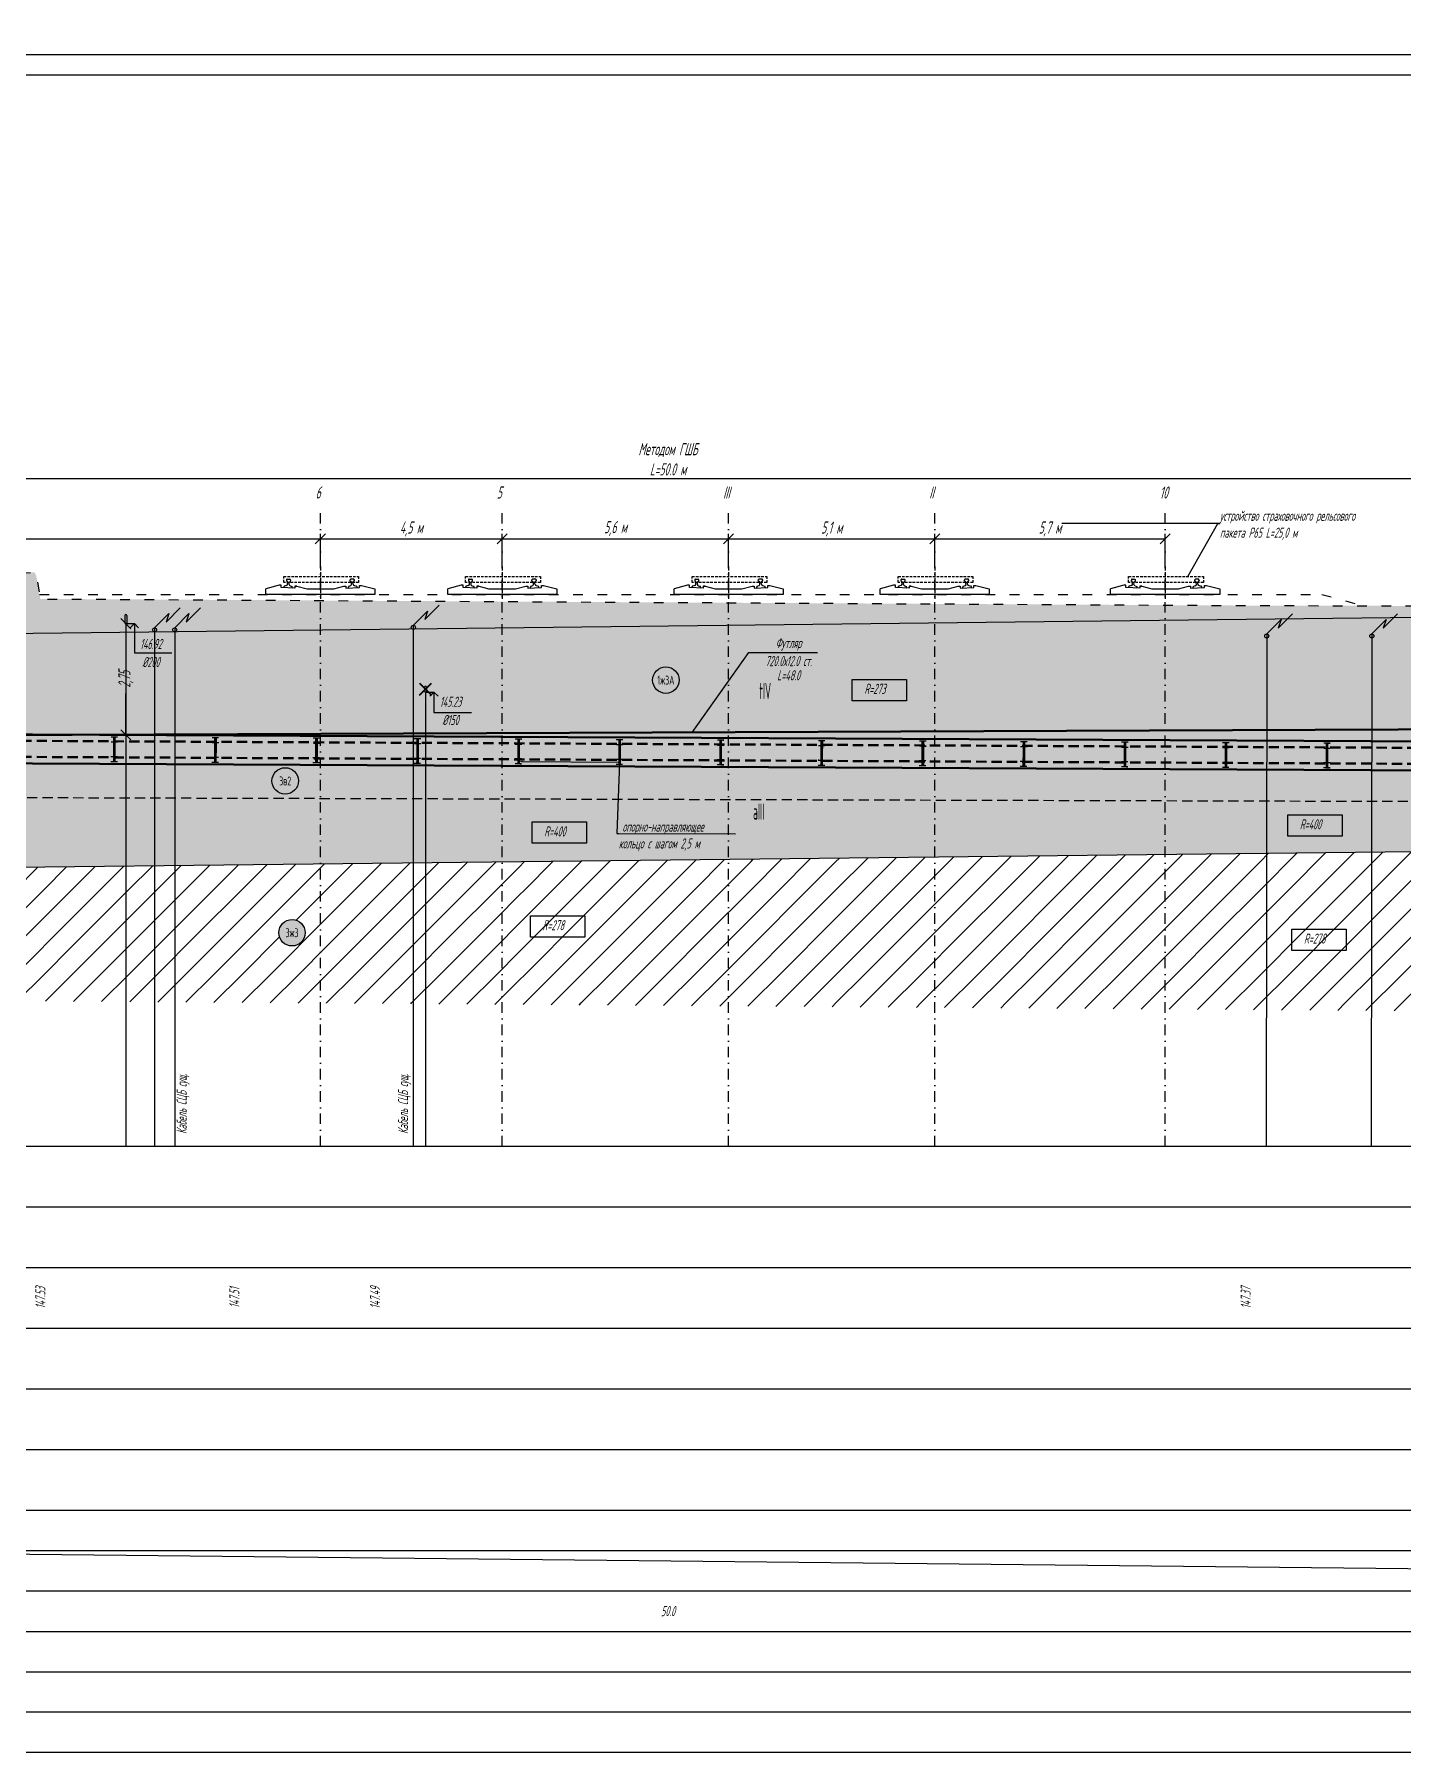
# Model space of a CAD drawing. Header units: metres. Extents: x -30 to 1753, y -860 to 400.
# Drawn here: x 203.3 to 541.8, y -860 to -435 of the extents above; entities that cross this region are included whole.
import ezdxf
from ezdxf import colors
from ezdxf.entities.mleader import LeaderData, LeaderLine
from ezdxf.enums import TextEntityAlignment as Align
from ezdxf.math import Vec2, Vec3

# ---------------------------------------------------------------- set-up
doc = ezdxf.new("R2010")
doc.units = ezdxf.units.M
doc.header["$LTSCALE"] = 0.2
for name, pattern in [('ACAD_ISO02W100', [15, 12, -3]), ('ACAD_ISO03W100', [30, 12, -18]), ('CONTINUA', [0]), ('DASHDOT', [27, 13, -7, 0, -7]), ('DASHED', [7, 5, -2, 0]), ('HIDDEN2', [4.7625, 3.175, -1.5875]), ('штриховая', [19.05, 12.7, -6.35])]:
    doc.linetypes.add(name, pattern=pattern)
for name, color, linetype, lineweight in [('1-ПС-НВК-Деталировка', 7, 'Continuous', 30), ('МГТ_НВК_В1_СЕТЬ', 160, 'CONTINUA', 60), ('МГТ_НВК_Земля сущ.', 7, 'ACAD_ISO02W100', 25), ('МГТ_НВК_котлованы', 7, 'Continuous', 30), ('МГТ_НВК_рабочий', 171, 'Continuous', 30), ('МГТ_НВК_страх. пакет', 242, 'Continuous', 30), ('ПС-НВК-Деталировка', 7, 'Continuous', 25)]:
    doc.layers.add(name, color=color, linetype=linetype, lineweight=lineweight)
for name, color, linetype in [('PR_RD', 7, 'Continuous'), ('МГТ_Демонтаж сети', 7, 'Continuous'), ('МГТ_ИГ_Геология', 252, 'Continuous'), ('Примыкания', 7, 'Continuous'), ('Таблица', 7, 'Continuous'), ('Трубы', 7, 'Continuous'), ('Узлы', 7, 'Continuous'), ('Футляры', 7, 'Continuous'), ('Чёрная земля', 7, 'ACAD_ISO03W100')]:
    doc.layers.add(name, color=color, linetype=linetype)
doc.styles.add('SPDS', font='SPDS', dxfattribs={"width": 0.7, "oblique": 15, "height": 2.5})
doc.styles.get("Standard").update_dxf_attribs({"font": 'SPDS.shx', "width": 0.7, "oblique": 15, "height": 3})
doc.styles.add('Стиль Simplex', font='simplex.shx')
doc.dimstyles.new('ISO-25', dxfattribs={"dimtxt": 2.5, "dimasz": 2.5, "dimexe": 1.25, "dimexo": 0.625, "dimtad": 1, "dimtxsty": 'Standard', "dimcen": 2.5, "dimadec": 0, "dimazin": 0, "dimtfac": 1, "dimtmove": 0, "dimatfit": 3, "dimfxl": 1, "dimarcsym": 0})
doc.dimstyles.new('Аннотативный', dxfattribs={"dimscale": 0, "dimtxt": 2.5, "dimasz": 2.5, "dimexe": 1.25, "dimexo": 0.625, "dimtad": 1, "dimtxsty": 'Standard', "dimcen": 2.5, "dimadec": 0, "dimazin": 0, "dimtfac": 1, "dimtmove": 0, "dimatfit": 3, "dimfxl": 1, "dimarcsym": 0})
pattern_1 = [(225, (5.591, 865.4058), (3e-16, -3), [2.1213, -2.1213407]), (315, (4.091, 866.9058), (3, 0), [2.1213, -2.1213407]), (45, (2.591, 865.4058), (0, 3), [2.1213, -2.1213407]), (135, (4.091, 863.9058), (-3, 3e-16), [2.1213, -2.1213407])]
pattern_2 = [(90, (2.591, 865.4858), (-2.5, 2.5), [0.11, -4.89]), (45, (2.591, 865.5958), (-2.5, 2.5), [0.113137, -3.422397]), (0, (2.671, 865.6758), (2.5, 2.5), [0.11, -4.89]), (315, (2.781, 865.6758), (2.5, 2.5), [0.113137, -3.422397]), (90, (2.861, 865.4858), (-2.5, 2.5), [0.11, -4.89]), (45, (2.781, 865.4058), (-2.5, 2.5), [0.113137, -3.422397]), (0, (2.671, 865.4058), (2.5, 2.5), [0.11, -4.89]), (315, (2.591, 865.4858), (2.5, 2.5), [0.113137, -3.422397])]
pattern_3 = [(45, (2.591, 879.406), (0, 21), [9.8995, -19.79898]), (45, (16.591, 865.406), (0, 21), [9.8995, -19.79898]), (45, (2.591, 865.406), (0, 21), [14.142, -15.55648]), (45, (12.591, 875.406), (0, 21), [15.556, -14.14248]), (45, (9.591, 865.406), (0, 21), [19.799, -9.89948]), (45, (2.591, 872.406), (0, 21), [19.799, -9.89948])]

# ---------------------------------------------------------------- blocks, each defined once
blk = doc.blocks.new('_OBLIQUE')
at = {"color": 0, "linetype": 'ByBlock', "lineweight": -2}
blk.add_line((0.5, 0.5), (-0.5, -0.5), dxfattribs=at)
blk = doc.blocks.new('*D47')
at = {"layer": 'Defpoints', "color": 0, "transparency": 16777216}
for p in [(225.93, -580.75), (225.93, -580.75), (225.93, -608.25)]:
    blk.add_point(p, dxfattribs=at)
at = {"layer": 'Примыкания', "color": 0, "lineweight": -2, "transparency": 16777216}
for p, q in [((225.93, -580.75), (225.93, -590.98)), ((226.55, -580.75), (227.18, -580.75)), ((225.93, -608.25), (225.93, -598.02)), ((226.55, -608.25), (227.18, -608.25))]:
    blk.add_line(p, q, dxfattribs=at)
at = {"layer": 'Примыкания', "color": 0, "lineweight": -2, "transparency": 16777216, "xscale": 2.5, "yscale": 2.5, "zscale": 2.5}
for p, rotation in [((225.93, -580.75), 90), ((225.93, -608.25), 270)]:
    blk.add_blockref('_OBLIQUE', p, dxfattribs=dict(at, rotation=rotation))
at = {"layer": 'Примыкания', "color": 0, "transparency": 16777216, "insert": (225.93, -594.5), "char_height": 3, "width": 5.9313, "attachment_point": 5, "rotation": 90}
blk.add_mtext('2,75', dxfattribs=at)
blk = doc.blocks.new('круг1_-26_3')
at = {"true_color": 0xffffff}
blk.add_hatch(color=7, dxfattribs=at).paths.add_polyline_path([(-0.327, 0, 1), (0.327, 0, 1)])
at = {"color": 7, "lineweight": 25}
blk.add_circle((0, 0), 0.327, dxfattribs=at)
at = {"color": 7, "lineweight": 25, "style": 'Стиль Simplex', "width": 0.590909}
blk.add_text('1ж3А', height=0.22, dxfattribs=at).set_placement((0, 0), align=Align.MIDDLE_CENTER)
blk = doc.blocks.new('круг3_-30_2')
at = {"true_color": 0xffffff}
blk.add_hatch(color=7, dxfattribs=at).paths.add_polyline_path([(-0.327, 0, 1), (0.327, 0, 1)])
at = {"color": 7, "lineweight": 25}
blk.add_circle((0, 0), 0.327, dxfattribs=at)
at = {"color": 7, "lineweight": 25, "style": 'Стиль Simplex', "width": 0.590909}
blk.add_text('3в2', height=0.22, dxfattribs=at).set_placement((0, 0), align=Align.MIDDLE_CENTER)
blk = doc.blocks.new('круг3_-26_3')
at = {"true_color": 0xffffff}
blk.add_hatch(color=7, dxfattribs=at).paths.add_polyline_path([(-0.327, 0, 1), (0.327, 0, 1)])
at = {"color": 7, "lineweight": 25}
blk.add_circle((0, 0), 0.327, dxfattribs=at)
at = {"color": 7, "lineweight": 25, "style": 'Стиль Simplex', "width": 0.590909}
blk.add_text('3ж3', height=0.22, dxfattribs=at).set_placement((0, 0), align=Align.MIDDLE_CENTER)
blk = doc.blocks.new('_ArchTick')
at = {"color": 0, "linetype": 'ByBlock', "const_width": 0.15}
blk.add_lwpolyline([(-0.5, -0.5), (0.5, 0.5)], dxfattribs=at)
blk = doc.blocks.new('*D48')
at = {"layer": 'Defpoints', "color": 0, "transparency": 16777216}
for p in [(610.05, -544.85), (110.05, -567.8), (610.05, -574.81)]:
    blk.add_point(p, dxfattribs=at)
at = {"layer": 'Футляры', "color": 0, "lineweight": -2, "transparency": 16777216}
for p, q in [((110.05, -567.17), (110.05, -543.6)), ((610.05, -574.19), (610.05, -543.6)), ((110.05, -544.85), (610.05, -544.85))]:
    blk.add_line(p, q, dxfattribs=at)
at = {"layer": 'Футляры', "color": 0, "lineweight": -2, "transparency": 16777216, "xscale": 2.5, "yscale": 2.5, "zscale": 2.5, "rotation": 180}
blk.add_blockref('_ArchTick', (110.05, -544.85), dxfattribs=at)
at = {"layer": 'Футляры', "color": 0, "lineweight": -2, "transparency": 16777216, "xscale": 2.5, "yscale": 2.5, "zscale": 2.5}
blk.add_blockref('_ArchTick', (610.05, -544.85), dxfattribs=at)
at = {"layer": 'Футляры', "color": 0, "lineweight": 30, "transparency": 16777216, "insert": (360.05, -540.1), "char_height": 3, "attachment_point": 5}
blk.add_mtext('Методом ГШБ\\PL=50.0 м ', dxfattribs=at)
blk = doc.blocks.new('*D61')
at = {"layer": 'Defpoints', "color": 0, "transparency": 16777216}
for p in [(274.05, -559.75), (110.05, -566.52), (274.05, -566.52)]:
    blk.add_point(p, dxfattribs=at)
at = {"layer": 'Примыкания', "color": 0, "lineweight": -2, "transparency": 16777216}
for p, q in [((110.05, -565.9), (110.05, -558.5)), ((110.05, -559.75), (274.05, -559.75)), ((274.05, -565.9), (274.05, -558.5))]:
    blk.add_line(p, q, dxfattribs=at)
at = {"layer": 'Примыкания', "color": 0, "lineweight": -2, "transparency": 16777216, "xscale": 2.5, "yscale": 2.5, "zscale": 2.5, "rotation": 180}
blk.add_blockref('_OBLIQUE', (110.05, -559.75), dxfattribs=at)
at = {"layer": 'Примыкания', "color": 0, "lineweight": -2, "transparency": 16777216, "xscale": 2.5, "yscale": 2.5, "zscale": 2.5}
blk.add_blockref('_OBLIQUE', (274.05, -559.75), dxfattribs=at)
at = {"layer": 'Примыкания', "color": 0, "transparency": 16777216, "insert": (192.05, -557.24), "char_height": 3, "attachment_point": 5}
blk.add_mtext('16,4 м', dxfattribs=at)
blk = doc.blocks.new('*D62')
at = {"layer": 'Defpoints', "color": 0, "transparency": 16777216}
for p in [(319.05, -559.75), (274.05, -566.52), (319.05, -566.52)]:
    blk.add_point(p, dxfattribs=at)
at = {"layer": 'Примыкания', "color": 0, "lineweight": -2, "transparency": 16777216}
for p, q in [((274.05, -565.9), (274.05, -558.5)), ((274.05, -559.75), (319.05, -559.75)), ((319.05, -565.9), (319.05, -558.5))]:
    blk.add_line(p, q, dxfattribs=at)
at = {"layer": 'Примыкания', "color": 0, "lineweight": -2, "transparency": 16777216, "xscale": 2.5, "yscale": 2.5, "zscale": 2.5, "rotation": 180}
blk.add_blockref('_OBLIQUE', (274.05, -559.75), dxfattribs=at)
at = {"layer": 'Примыкания', "color": 0, "lineweight": -2, "transparency": 16777216, "xscale": 2.5, "yscale": 2.5, "zscale": 2.5}
blk.add_blockref('_OBLIQUE', (319.05, -559.75), dxfattribs=at)
at = {"layer": 'Примыкания', "color": 0, "transparency": 16777216, "insert": (296.55, -557.33), "char_height": 3, "attachment_point": 5}
blk.add_mtext('4,5 м', dxfattribs=at)
blk = doc.blocks.new('*D63')
at = {"layer": 'Defpoints', "color": 0, "transparency": 16777216}
for p in [(375.05, -559.75), (319.05, -566.52), (375.05, -566.52)]:
    blk.add_point(p, dxfattribs=at)
at = {"layer": 'Примыкания', "color": 0, "lineweight": -2, "transparency": 16777216}
for p, q in [((319.05, -565.9), (319.05, -558.5)), ((319.05, -559.75), (375.05, -559.75)), ((375.05, -565.9), (375.05, -558.5))]:
    blk.add_line(p, q, dxfattribs=at)
at = {"layer": 'Примыкания', "color": 0, "lineweight": -2, "transparency": 16777216, "xscale": 2.5, "yscale": 2.5, "zscale": 2.5, "rotation": 180}
blk.add_blockref('_OBLIQUE', (319.05, -559.75), dxfattribs=at)
at = {"layer": 'Примыкания', "color": 0, "lineweight": -2, "transparency": 16777216, "xscale": 2.5, "yscale": 2.5, "zscale": 2.5}
blk.add_blockref('_OBLIQUE', (375.05, -559.75), dxfattribs=at)
at = {"layer": 'Примыкания', "color": 0, "transparency": 16777216, "insert": (347.05, -557.24), "char_height": 3, "attachment_point": 5}
blk.add_mtext('5,6 м', dxfattribs=at)
blk = doc.blocks.new('*D64')
at = {"layer": 'Defpoints', "color": 0, "transparency": 16777216}
for p in [(426.05, -559.75), (375.05, -566.52), (426.05, -566.52)]:
    blk.add_point(p, dxfattribs=at)
at = {"layer": 'Примыкания', "color": 0, "lineweight": -2, "transparency": 16777216}
for p, q in [((375.05, -565.9), (375.05, -558.5)), ((375.05, -559.75), (426.05, -559.75)), ((426.05, -565.9), (426.05, -558.5))]:
    blk.add_line(p, q, dxfattribs=at)
at = {"layer": 'Примыкания', "color": 0, "lineweight": -2, "transparency": 16777216, "xscale": 2.5, "yscale": 2.5, "zscale": 2.5, "rotation": 180}
blk.add_blockref('_OBLIQUE', (375.05, -559.75), dxfattribs=at)
at = {"layer": 'Примыкания', "color": 0, "lineweight": -2, "transparency": 16777216, "xscale": 2.5, "yscale": 2.5, "zscale": 2.5}
blk.add_blockref('_OBLIQUE', (426.05, -559.75), dxfattribs=at)
at = {"layer": 'Примыкания', "color": 0, "transparency": 16777216, "insert": (400.55, -557.33), "char_height": 3, "attachment_point": 5}
blk.add_mtext('5,1 м', dxfattribs=at)
blk = doc.blocks.new('*D65')
at = {"layer": 'Defpoints', "color": 0, "transparency": 16777216}
for p in [(483.05, -559.75), (426.05, -566.52), (483.05, -566.52)]:
    blk.add_point(p, dxfattribs=at)
at = {"layer": 'Примыкания', "color": 0, "lineweight": -2, "transparency": 16777216}
for p, q in [((426.05, -565.9), (426.05, -558.5)), ((426.05, -559.75), (483.05, -559.75)), ((483.05, -565.9), (483.05, -558.5))]:
    blk.add_line(p, q, dxfattribs=at)
at = {"layer": 'Примыкания', "color": 0, "lineweight": -2, "transparency": 16777216, "xscale": 2.5, "yscale": 2.5, "zscale": 2.5, "rotation": 180}
blk.add_blockref('_OBLIQUE', (426.05, -559.75), dxfattribs=at)
at = {"layer": 'Примыкания', "color": 0, "lineweight": -2, "transparency": 16777216, "xscale": 2.5, "yscale": 2.5, "zscale": 2.5}
blk.add_blockref('_OBLIQUE', (483.05, -559.75), dxfattribs=at)
at = {"layer": 'Примыкания', "color": 0, "transparency": 16777216, "insert": (454.55, -557.33), "char_height": 3, "attachment_point": 5}
blk.add_mtext('5,7 м', dxfattribs=at)
blk = doc.blocks.new('Демонтаж_В1')
at = {"layer": 'МГТ_НВК_В1_СЕТЬ', "color": 7, "linetype": 'ByBlock', "lineweight": 40, "ltscale": 0.15}
for points in [[(10856.32, -5531.54), (10860.43, -5531.54)], [(10858.38, -5529.48), (10858.38, -5533.59)]]:
    blk.add_lwpolyline(points, dxfattribs=at)
blk = doc.blocks.new('1')
at = {"layer": 'МГТ_НВК_Земля сущ.', "color": 251, "linetype": 'DASHED'}
blk.add_lwpolyline([(546.93, -1637.15), (546.93, -1645.38)], dxfattribs=at)
at = {"layer": 'МГТ_НВК_страх. пакет', "color": 251, "ltscale": 0.5, "extrusion": (0.033937, -0.002565, 0.999421)}
for p, q in [((538.57, -1640.46, 0.02), (538.56, -1640.71, 0.02)), ((538.76, -1640.29, 0.01), (539.42, -1640.34, -0.01)), ((538.76, -1640.29, 0.01), (539.42, -1640.34, -0.01)), ((537.94, -1642.17, 0), (537.92, -1642.39)), ((537.94, -1642.17, 0), (537.94, -1642.05, 0)), ((538.54, -1641.91, -0.03), (537.99, -1642.01, 0)), ((538.64, -1640.78, 0.01), (538.59, -1640.76, 0.02)), ((538.83, -1641.58, -0.02), (538.86, -1641.13, 0.02)), ((539.21, -1641.6, -0.04), (539.24, -1641.15, -0.01)), ((539.47, -1641.99, -0.05), (539.94, -1642.14, -0.07)), ((539.57, -1640.78, -0.02), (539.59, -1640.51, -0.02)), ((539.97, -1642.34, -0.07), (539.95, -1642.52, -0.07)), ((539.97, -1642.32, -0.07), (539.97, -1642.19, -0.07)), ((539.97, -1642.34, -0.07), (539.97, -1642.23, -0.07))]:
    blk.add_line(p, q, dxfattribs=at)
at = {"layer": 'МГТ_НВК_страх. пакет', "color": 251, "ltscale": 0.5, "extrusion": (0.033934, -0.002597, 0.999421)}
for p, q in [((539.07, -1640.31), (539.4, -1640.34, -0.01)), ((539.95, -1642.52, -0.07), (537.92, -1642.39, 0))]:
    blk.add_line(p, q, dxfattribs=at)
at = {"layer": 'МГТ_НВК_страх. пакет', "color": 251, "ltscale": 0.5, "extrusion": (-0.033937, -0.002565, 0.999421)}
for p, q in [((555.11, -1640.29, 0.01), (554.44, -1640.34, -0.01)), ((555.29, -1640.46, 0.02), (555.31, -1640.71, 0.02)), ((553.9, -1642.32, -0.07), (553.89, -1642.19, -0.07)), ((553.9, -1642.34, -0.07), (553.89, -1642.23, -0.07)), ((553.9, -1642.34, -0.07), (553.91, -1642.52, -0.07)), ((553.91, -1642.52, -0.07), (555.94, -1642.39, 0)), ((554.39, -1641.99, -0.05), (553.93, -1642.14, -0.07)), ((554.29, -1640.78, -0.02), (554.28, -1640.51, -0.02)), ((554.33, -1640.82, -0.02), (554.33, -1640.82, -0.02)), ((554.66, -1641.6, -0.04), (554.63, -1641.15, -0.01)), ((555.03, -1641.58, -0.02), (555, -1641.13, 0.02)), ((555.23, -1640.78, 0.01), (555.28, -1640.76, 0.02)), ((555.33, -1641.91, -0.03), (555.87, -1642.01, 0)), ((555.93, -1642.17, 0), (555.92, -1642.05, 0)), ((555.93, -1642.17, 0), (555.94, -1642.39))]:
    blk.add_line(p, q, dxfattribs=at)
at = {"layer": 'МГТ_НВК_страх. пакет', "color": 251, "ltscale": 0.5}
blk.add_line((540.63, -1642.06), (540.63, -1642.56), dxfattribs=at)
at = {"layer": 'МГТ_НВК_страх. пакет', "color": 251, "linetype": 'HIDDEN2', "lineweight": 30, "elevation": 0}
blk.add_lwpolyline([(537.88, -1639.63), (556.38, -1639.63), (556.38, -1641.13), (537.88, -1641.13)], close=True, dxfattribs=at)
at = {"layer": 'МГТ_НВК_страх. пакет', "color": 251, "ltscale": 0.5}
for points in [[(540.63, -1642.56), (537.23, -1642.34), (537.23, -1641.84), (536.73, -1641.84), (533.43, -1642.68)], [(556.63, -1641.85), (557.13, -1641.85), (560.43, -1642.69), (560.43, -1644.1), (533.43, -1644.09), (533.43, -1642.68)], [(540.77, -1642.06), (541.13, -1642.06), (540.63, -1642.06)], [(541.13, -1642.06), (543.63, -1642.68), (550.23, -1642.68), (552.73, -1642.06), (553.23, -1642.07), (553.23, -1642.57), (556.63, -1642.35), (556.63, -1641.85)]]:
    blk.add_lwpolyline(points, dxfattribs=at)
at = {"layer": 'МГТ_НВК_страх. пакет', "color": 251, "ltscale": 0.5, "extrusion": (0.033937, -0.002565, 0.999421)}
for centre, radius, start, end in [((-1595.2, -660.46, 22.5), 0.176, 1.2499, 91.9282), ((-1595.19, -661.13, 22.5), 0.174, 274.638, 2.363), ((-1596.85, -659.84, 22.47), 0.0547, 8.1282, 82.8423), ((-1596.29, -660.26, 22.46), 0.376, 196.1273, 268.5232), ((-1595.46, -660.33, 22.5), 0.0417, 90.9982, 170.0388), ((-1595.86, -660.26, 22.49), 0.365, 271.8259, 341.9758), ((-1596.27, -661.41, 22.47), 0.404, 93.5974, 164.4611), ((-1595.92, -661.47, 22.5), 0.47, 24.5026, 80.5834), ((-1595.45, -661.26, 22.5), 0.0423, 190.6804, 272.757), ((-1596.83, -661.76, 22.47), 0.055, 272.0476, 345.5863)]:
    blk.add_arc(centre, radius, start, end, dxfattribs=at)
at = {"layer": 'МГТ_НВК_страх. пакет', "color": 251, "ltscale": 0.5, "extrusion": (-0.033937, -0.002565, 0.999421)}
for centre, radius, start, end in [((1677.63, 428.99, -14.62), 0.174, 177.637, 265.362), ((1677.64, 429.66, -14.62), 0.176, 88.0718, 178.7501), ((1679.27, 428.36, -14.65), 0.055, 194.4137, 267.9524), ((1677.89, 428.86, -14.62), 0.0423, 267.243, 349.3196), ((1678.29, 428.74, -14.62), 0.374, 91.3439, 163.5701), ((1678.71, 428.71, -14.65), 0.404, 15.5389, 86.4026), ((1678.3, 429.86, -14.63), 0.365, 198.0242, 268.1741), ((1678.73, 429.87, -14.67), 0.376, 271.4768, 343.8727), ((1677.9, 429.79, -14.62), 0.0417, 9.9612, 89.0018), ((1679.28, 430.29, -14.65), 0.0547, 97.1577, 171.8718)]:
    blk.add_arc(centre, radius, start, end, dxfattribs=at)
blk = doc.blocks.new('_None')
blk = doc.blocks.new('A$C06B5551C')
at = {"layer": '1-ПС-НВК-Деталировка', "color": 251, "ltscale": 10, "const_width": 1}
blk.add_lwpolyline([(0.43, 1.3), (9.17, 3.06)], dxfattribs=at)
at = {"layer": '1-ПС-НВК-Деталировка', "color": 251, "linetype": 'ByBlock', "lineweight": 35, "const_width": 0.5}
for points in [[(0.73, 0.05), (0.25, 2.5)], [(2.53, 0.42), (2.05, 2.87)], [(7.73, 1.39), (7.25, 3.85)], [(9.53, 1.76), (9.05, 4.21)]]:
    blk.add_lwpolyline(points, dxfattribs=at)
blk = doc.blocks.new('usl_1')
for p, q in [((2.83, 1.41), (6.36, 4.95)), ((0, 0), (3.54, 3.54)), ((3.54, 3.54), (2.83, 1.41))]:
    blk.add_line(p, q)
blk.add_circle((0, -0.5), 0.5)

msp = doc.modelspace()

# ---------------------------------------------------------------- hatches: boundary and pattern name
at = {"layer": 'МГТ_ИГ_Геология'}
h = msp.add_hatch(dxfattribs=at)
h.set_pattern_fill('GR24', color=256, scale=10, style=0, pattern_type=2)
h.set_pattern_definition(pattern_1)
h.paths.add_polyline_path([(853.558, -575.903), (841.508, -576.142), (769.107, -575.839), (705.614, -575.651), (657.591, -574.948), (654.636, -574.953), (610.051, -575.895), (578.877, -576.553), (535.359, -576.332), (502.969, -576.283), (287.578, -575.111), (252.762, -574.898), (209.839, -574.666), (204.783, -574.688), (203.774, -568.938), (203.314, -568.05), (155.591, -571.405), (153.453, -571.385), (110.051, -572.524), (85.028, -573.562), (85.028, -584.297), (110.051, -584.297), (581.643, -578.8), (581.643, -576.8), (583.643, -576.8), (583.643, -578.8), (756.713, -578.558)])
h.paths.add_polyline_path([(576.131, -578.85), (581.193, -578.85), (581.193, -575.55), (576.131, -575.55)], flags=24)
h.paths.add_polyline_path([(584.093, -578.85), (591.136, -578.85), (591.136, -575.55), (584.093, -575.55)], flags=25)
h = msp.add_hatch(dxfattribs=at)
h.set_pattern_fill('GR24', color=256, scale=10, style=0, pattern_type=2)
h.set_pattern_definition(pattern_1)
h.paths.add_polyline_path([(203.774, -568.938), (203.314, -568.05), (155.591, -571.405), (153.453, -571.385), (110.051, -572.524), (85.028, -573.562), (85.028, -584.297), (110.051, -584.297), (581.643, -578.8), (581.643, -576.495), (578.877, -576.553), (535.359, -576.332), (502.969, -576.283), (287.578, -575.111), (252.762, -574.898), (209.839, -574.666), (204.783, -574.688)])
h.paths.add_polyline_path([(191.711, -575.818, -1), (185.165, -575.818, -1)], flags=16)
h.paths.add_polyline_path([(186.372, -577.468), (190.505, -577.468), (190.505, -574.168), (186.372, -574.168)], flags=8)
h.paths.add_polyline_path([(576.131, -578.85), (581.193, -578.85), (581.193, -575.55), (576.131, -575.55)], flags=24)
h.paths.add_polyline_path([(576.131, -578.85), (581.193, -578.85), (581.193, -575.55), (576.131, -575.55)], flags=24)
h = msp.add_hatch(dxfattribs=at)
h.set_pattern_fill('GR24', color=256, scale=10, style=0, pattern_type=2)
h.set_pattern_definition(pattern_1)
h.paths.add_polyline_path([(191.711, -575.818, -1), (185.165, -575.818, -1)])
h.paths.add_polyline_path([(581.643, -578.8), (110.051, -584.297), (85.028, -584.297), (85.028, -608.666), (110.051, -608.666), (581.643, -606.8)])
h.paths.add_polyline_path([(362.802, -594.726, -1), (356.256, -594.726, -1)], flags=16)
h.paths.add_polyline_path([(576.131, -578.85), (581.193, -578.85), (581.193, -575.55), (576.131, -575.55)], flags=9)
h.paths.add_polyline_path([(356.627, -596.376), (362.431, -596.376), (362.431, -593.076), (356.627, -593.076)], flags=24)
h.paths.add_polyline_path([(381.664, -600.385), (386.559, -600.385), (386.559, -594.385), (381.664, -594.385)], flags=24)
h.paths.add_polyline_path([(576.131, -606.85), (581.193, -606.85), (581.193, -603.55), (576.131, -603.55)], flags=25)
h = msp.add_hatch(dxfattribs=at)
h.set_pattern_fill('GR28', color=256, scale=10, style=0, pattern_type=2)
h.set_pattern_definition(pattern_2)
h.paths.add_polyline_path([(581.643, -606.8), (336.434, -607.77), (336.783, -639.534), (581.643, -636.8)])
h.paths.add_polyline_path([(380.105, -630.226), (384.772, -630.226), (384.772, -624.226), (380.105, -624.226)], flags=24)
h.paths.add_polyline_path([(576.131, -636.85), (581.193, -636.85), (581.193, -633.55), (576.131, -633.55)], flags=24)
h.paths.add_polyline_path([(568.105, -629.071), (581.481, -629.071), (581.481, -624.043), (568.105, -624.043)], flags=24)
h.paths.add_polyline_path([(573.903, -624.85), (581.193, -624.85), (581.193, -621.55), (573.903, -621.55)], flags=24)
h = msp.add_hatch(dxfattribs=at)
h.set_pattern_fill('GR28', color=256, scale=10, style=0, pattern_type=2)
h.set_pattern_definition(pattern_2)
h.paths.add_polyline_path([(336.434, -607.77), (110.051, -608.666), (85.028, -608.666), (85.028, -642.066), (110.051, -642.066), (336.783, -639.534)])
h.paths.add_polyline_path([(262.086, -619.66, -1), (268.632, -619.66, -1)], flags=16)
h.paths.add_polyline_path([(263.169, -621.31), (267.55, -621.31), (267.55, -618.01), (263.169, -618.01)], flags=8)
h = msp.add_hatch(dxfattribs=at)
h.set_pattern_fill('GR38', color=256, scale=10, style=0, pattern_type=2)
h.set_pattern_definition(pattern_3)
h.paths.add_polyline_path([(581.643, -636.8), (323.236, -639.686), (323.236, -674.98), (580.322, -676.8), (581.643, -676.8), (581.643, -676.254), (581.191, -676.254), (580.957, -676.384), (581.643, -676.182), (581.643, -675.644), (581.191, -675.644), (580.957, -675.774), (581.643, -675.572)])
h = msp.add_hatch(dxfattribs=at)
h.set_pattern_fill('GR38', color=256, scale=10, style=0, pattern_type=2)
h.set_pattern_definition(pattern_3)
h.paths.add_polyline_path([(323.236, -639.686), (110.051, -642.066), (85.028, -642.066), (85.028, -673.47), (110.051, -673.47), (323.236, -674.98)])
h.paths.add_polyline_path([(270.312, -657.208, -1), (263.766, -657.208, -1)], flags=16)
h.paths.add_polyline_path([(264.756, -658.858), (269.322, -658.858), (269.322, -655.558), (264.756, -655.558)], flags=8)

# ---------------------------------------------------------------- linework, layer by layer
at = {"layer": 'МГТ_ИГ_Геология', "linetype": 'Continuous', "lineweight": 25, "flags": 128}
for points in [[(581.643, -578.8), (110.051, -584.297), (85.028, -584.297)], [(581.643, -578.8), (110.051, -584.297), (85.028, -584.297)], [(581.643, -636.8), (110.051, -642.066), (85.028, -642.066)], [(581.643, -636.8), (110.051, -642.066), (85.028, -642.066)]]:
    msp.add_lwpolyline(points, dxfattribs=at)
at = {"layer": 'МГТ_ИГ_Геология'}
for points in [[(405.658, -594.528), (419.1, -594.528), (419.1, -599.823), (405.658, -599.823)], [(513.365, -628.027), (526.808, -628.027), (526.808, -633.322), (513.365, -633.322)], [(326.438, -629.796), (339.88, -629.796), (339.88, -635.091), (326.438, -635.091)], [(326.026, -652.995), (339.468, -652.995), (339.468, -658.29), (326.026, -658.29)], [(514.392, -656.298), (527.834, -656.298), (527.834, -661.592), (514.392, -661.592)]]:
    msp.add_lwpolyline(points, close=True, dxfattribs=at)
at = {"layer": 'МГТ_ИГ_Геология', "linetype": 'Continuous', "lineweight": 50, "flags": 128}
msp.add_lwpolyline([(581.643, -606.8), (110.051, -608.666), (85.028, -608.666)], dxfattribs=at)
msp.add_lwpolyline([(581.643, -606.8), (110.051, -608.666), (85.028, -608.666)], dxfattribs=at)
at = {"layer": 'МГТ_ИГ_Геология', "color": 5, "linetype": 'штриховая', "lineweight": 30, "flags": 128}
msp.add_lwpolyline([(110.051, -623.516), (581.643, -624.8), (1076.834, -619.5), (1094.842, -619.5)], dxfattribs=at)
msp.add_lwpolyline([(110.051, -623.516), (581.643, -624.8), (1076.834, -619.5), (1094.842, -619.5)], dxfattribs=at)
at = {"layer": 'МГТ_НВК_котлованы', "linetype": 'DASHDOT', "lineweight": 30}
for p, q in [((274.051, -710), (274.051, -553.452)), ((319.051, -710), (319.051, -553.452)), ((375.051, -710), (375.051, -553.452)), ((426.051, -710), (426.051, -553.452)), ((483.051, -710), (483.051, -553.452))]:
    msp.add_line(p, q, dxfattribs=at)
at = {"layer": 'Примыкания'}
for p, q in [((225.701, -578.7), (225.701, -580.524)), ((225.929, -580.752), (225.929, -710)), ((225.929, -580.752), (225.929, -710)), ((226.157, -578.7), (226.157, -580.524)), ((299.823, -596.428), (299.823, -597.472)), ((300.051, -597.7), (300.051, -710)), ((300.279, -596.428), (300.279, -597.472))]:
    msp.add_line(p, q, dxfattribs=at)
at = {"layer": 'Примыкания', "flags": 128}
for points in [[(225.929, -580.752), (228.036, -580.752), (228.036, -587.942), (237.329, -587.942)], [(229.036, -581.752), (228.036, -580.752), (227.036, -581.752)], [(300.051, -597.7), (302.157, -597.7), (302.157, -602.762), (311.451, -602.762)], [(303.157, -598.7), (302.157, -597.7), (301.157, -598.7)]]:
    msp.add_lwpolyline(points, dxfattribs=at)
at = {"layer": 'Примыкания'}
for centre, start, end in [((225.929, -578.7), 0, 180), ((225.929, -580.524), 180, 0), ((300.051, -596.428), 0, 180), ((300.051, -597.472), 180, 0)]:
    msp.add_arc(centre, 0.228, start, end, dxfattribs=at)
at = {"layer": 'ПС-НВК-Деталировка'}
msp.add_lwpolyline([(-30, -440), (1159, -440), (1159, -20), (-30, -20)], close=True, dxfattribs=at)
at = {"layer": 'ПС-НВК-Деталировка', "color": 0}
for points in [[(-30, -440), (1456, -440), (1456, -860), (-30, -860)], [(1451, -850), (-10, -850), (-10, -445), (1451, -445)]]:
    msp.add_lwpolyline(points, close=True, dxfattribs=at)
at = {"layer": 'Таблица'}
for p, q in [((85.028, -710), (1094.842, -710)), ((85.028, -725), (1094.842, -725)), ((85.028, -740), (1094.842, -740)), ((85.028, -755), (1094.842, -755)), ((85.028, -770), (1094.842, -770)), ((85.028, -785), (1094.842, -785)), ((85.028, -800), (1094.842, -800)), ((85.028, -810), (1094.842, -810)), ((110.051, -810), (1077.834, -820)), ((85.028, -820), (1094.842, -820)), ((85.028, -830), (1094.842, -830)), ((85.028, -840), (1094.842, -840))]:
    msp.add_line(p, q, dxfattribs=at)
at = {"layer": 'Трубы', "linetype": 'штриховая', "lineweight": 50, "flags": 128}
for points in [[(120.051, -609.342), (600.051, -611.742)], [(120.051, -613.308), (600.051, -615.708)]]:
    msp.add_lwpolyline(points, dxfattribs=at)
at = {"layer": 'Узлы'}
for p, q in [((233.051, -581.792), (233.051, -710)), ((238.014, -581.792), (238.014, -710)), ((297.051, -581.173), (297.051, -710)), ((508.186, -583.29), (508.051, -710)), ((534.186, -583.29), (534.051, -710))]:
    msp.add_line(p, q, dxfattribs=at)
at = {"layer": 'Футляры', "color": 0, "flags": 128}
msp.add_lwpolyline([(366.066, -607.653), (380.086, -587.909), (397.048, -587.909)], dxfattribs=at)
at = {"layer": 'Футляры', "lineweight": 50, "flags": 128}
for points in [[(120.062, -609.075), (120.069, -607.725), (600.069, -610.125), (600.062, -611.475)], [(120.04, -613.575), (120.033, -614.925), (600.033, -617.325), (600.04, -615.975)]]:
    msp.add_lwpolyline(points, dxfattribs=at)
at = {"layer": 'Чёрная земля', "flags": 128}
for points in [[(110.051, -572.524), (153.453, -571.385), (155.591, -571.405), (203.314, -568.05), (203.774, -568.938), (204.783, -574.688), (209.839, -574.666), (252.762, -574.898), (287.578, -575.111), (502.969, -576.283), (535.359, -576.332), (578.877, -576.553), (610.051, -575.895)], [(204.582, -573.528), (204.582, -573.528), (521.844, -573.528)], [(521.844, -573.528), (532.077, -576.327)]]:
    msp.add_lwpolyline(points, dxfattribs=at)

# ---------------------------------------------------------------- block references
at = {"layer": 'PR_RD'}
for p in [(233.051, -581.792), (238.014, -581.792), (297.051, -581.173), (508.185, -583.29), (534.186, -583.29)]:
    msp.add_blockref('usl_1', p, dxfattribs=at)
at = {"layer": 'МГТ_Демонтаж сети', "color": 7, "linetype": 'ByBlock', "rotation": 45}
msp.add_blockref('Демонтаж_В1', (-11289.353, -4363.608), dxfattribs=at)
at = {"layer": 'МГТ_ИГ_Геология', "xscale": 10, "yscale": 10, "zscale": 10}
for name, p in [('круг1_-26_3', (359.529, -594.726)), ('круг3_-30_2', (265.359, -619.66)), ('круг3_-26_3', (267.039, -657.208))]:
    msp.add_blockref(name, p, dxfattribs=at)
at = {"layer": 'МГТ_НВК_рабочий'}
for p in [(-272.881, 1070.567), (-227.881, 1070.567), (-171.881, 1070.567), (-120.881, 1070.567), (-63.881, 1070.567)]:
    msp.add_blockref('1', p, dxfattribs=at)
at = {"layer": 'ПС-НВК-Деталировка', "color": 0, "xscale": 0.6809124053980284, "yscale": 0.6809124053980284, "zscale": 0.6809124053980284, "rotation": 258.4793221318525}
for p in [(222.301, -608.294), (247.301, -608.443), (272.3, -608.564), (297.3, -608.689), (322.3, -608.816), (347.299, -608.936), (372.299, -609.065), (397.299, -609.178), (422.298, -609.305), (447.298, -609.431), (472.298, -609.558), (497.298, -609.684), (522.297, -609.81)]:
    msp.add_blockref('A$C06B5551C', p, dxfattribs=at)

# ---------------------------------------------------------------- texts
at = {"layer": 'МГТ_ИГ_Геология', "lineweight": 30, "style": 'Стиль Simplex', "width": 0.4}
for s, p in [('tIV', (382.664, -597.385)), ('aIII', (381.105, -627.226))]:
    msp.add_text(s, height=4, dxfattribs=at).set_placement(p, align=Align.MIDDLE_LEFT)
at = {"layer": 'МГТ_ИГ_Геология', "char_height": 2.5, "attachment_point": 1}
for s, insert in [('R=273', (408.646, -595.627)), ('R=400', (329.427, -630.895)), ('R=400', (516.354, -629.126)), ('R=278', (329.014, -654.094)), ('R=278', (517.38, -657.396))]:
    msp.add_mtext_dynamic_manual_height_columns(s, width=10.09698, gutter_width=15, heights=[0], dxfattribs=dict(at, insert=insert))
at = {"layer": 'Примыкания', "style": 'SPDS', "oblique": 15, "width": 0.7}
for s, p in [('146.92', (232.129, -585.765)), ('%%C200', (232.129, -590.265)), ('145.23', (306.251, -600.075)), ('%%C150', (306.251, -604.575))]:
    msp.add_text(s, height=2.5, dxfattribs=at).set_placement(p, align=Align.MIDDLE_CENTER)
at = {"layer": 'Таблица', "oblique": 15, "width": 0.7}
for p in [(240.996, -706.983), (295.77, -706.983)]:
    msp.add_text('Кабель СЦБ сущ.', height=2.5, rotation=90, dxfattribs=at).set_placement(p)
for s, p in [('147.53', (204.783, -747.5)), ('147.51', (252.762, -747.5)), ('147.49', (287.578, -747.5)), ('147.37', (502.969, -747.5))]:
    msp.add_text(s, height=2.5, rotation=90, dxfattribs=at).set_placement(p, align=Align.MIDDLE_CENTER)
msp.add_text('50.0', height=2.5, dxfattribs=at).set_placement((360.051, -825), align=Align.MIDDLE_CENTER)
at = {"layer": 'Узлы', "oblique": 15, "width": 0.7}
for s, p in [('6', (272.887, -549.819)), ('5', (317.699, -549.819)), ('III', (373.699, -549.819)), ('II', (424.699, -549.819)), ('10', (481.699, -549.819))]:
    msp.add_text(s, height=3, dxfattribs=at).set_placement(p)
at = {"layer": 'Футляры', "color": 0, "style": 'SPDS', "oblique": 15, "width": 0.7}
for s, p in [('Футляр', (389.884, -585.523)), ('720.0х12.0 ст.', (389.884, -590.023)), ('L=48.0', (389.884, -593.523))]:
    msp.add_text(s, height=2.5, dxfattribs=at).set_placement(p, align=Align.MIDDLE_CENTER)

# ---------------------------------------------------------------- dimensions: what is measured, and where the dimension line sits
at = {"layer": 'Примыкания'}
for p1, p2, text, picture, middle in [((110.051, -566.525), (274.052, -566.525), '16,4 м', '*D61', (192.051, -557.242)), ((274.052, -566.525), (319.051, -566.525), '4,5 м', '*D62', (296.551, -557.329)), ((319.051, -566.525), (375.051, -566.525), '5,6 м', '*D63', (347.051, -557.242)), ((375.051, -566.525), (426.051, -566.525), '5,1 м', '*D64', (400.551, -557.329)), ((426.051, -566.525), (483.051, -566.525), '5,7 м', '*D65', (454.551, -557.329))]:
    dim = msp.add_aligned_dim(p1=p1, p2=p2, distance=6.771, text=text, dimstyle='Аннотативный', override={"dimscale": 0, "dimblk1": 'OBLIQUE', "dimblk2": 'OBLIQUE', "dimsah": 1, "dimtix": 0, "dimtofl": 1, "dimtmove": 0, "dimatfit": 3}, dxfattribs=at)
    dim.commit()
    dim.dimension.update_dxf_attribs({"geometry": picture, "text_midpoint": middle})
dim = msp.add_linear_dim(base=(225.931, -580.752), p1=(225.929, -608.254), p2=(225.929, -580.752), angle=90, dimstyle='ISO-25', override={"dimlfac": 0.1, "dimtxsty": 'Standard', "dimblk": 'OBLIQUE', "dimtmove": 2}, dxfattribs=at)
dim.commit()
dim.dimension.update_dxf_attribs({"geometry": '*D47', "text_midpoint": (225.929, -594.503), "dimtype": 161})
at = {"layer": 'Футляры', "lineweight": 30}
dim = msp.add_linear_dim(base=(610.051, -544.846), p1=(110.051, -567.8), p2=(610.051, -574.81), text='Методом ГШБ\\PL=50.0 м ', dimstyle='ISO-25', override={"dimblk1": 'ArchTick', "dimblk2": 'ArchTick', "dimsah": 1}, dxfattribs=at)
dim.commit()
dim.dimension.update_dxf_attribs({"geometry": '*D48', "text_midpoint": (360.051, -540.096)})

# ---------------------------------------------------------------- leaders
at = {"layer": 'Таблица'}
ml = msp.add_multileader_mtext('Standard', dxfattribs=at)
ml.set_content('устройство страховочного рельсового пакета {\\Q15;\\W0.7;Р65 L=25,0 м}', color=256, style='SPDS')
ml.set_leader_properties()
ml.set_arrow_properties(name='NONE')
ml.build(insert=Vec2(0, 0))
ml.multileader.update_dxf_attribs({"text_left_attachment_type": 6, "text_right_attachment_type": 6, "dogleg_length": 0.5, "arrow_head_size": 1})
ctx = ml.context
ctx.base_point, ctx.char_height, ctx.arrow_head_size, ctx.landing_gap_size, ctx.plane_origin = Vec3(496.58, -555.951, 0), 2.5, 1, 0, Vec3(-1409.793, 173.987, 0)
ctx.left_attachment, ctx.right_attachment = 6, 6
notes = []
notes.append((ctx, [(1, (1, 1, 0), (496.08, -555.951, 0), (1, 0), 0.5, [(0, [(488.621, -569.064, 0)], 0, [])])]))
ctx.mtext.insert, ctx.mtext.width, ctx.mtext.defined_height, ctx.mtext.line_spacing_style, ctx.mtext.flow_direction = Vec3(496.58, -552.826, 0), 38.7058, 7.96, 2, 5
ml = msp.add_multileader_mtext('Standard', dxfattribs=at)
ml.set_content(' опорно-направляющее \\Pкольцо c шагом 2,5 м', color=256, style='SPDS')
ml.set_leader_properties()
ml.build(insert=Vec2(0, 0))
ml.multileader.update_dxf_attribs({"text_left_attachment_type": 6, "text_right_attachment_type": 6, "dogleg_length": 0.5, "arrow_head_size": 1})
ctx = ml.context
ctx.base_point, ctx.char_height, ctx.arrow_head_size, ctx.landing_gap_size, ctx.plane_origin, ctx.plane_x_axis, ctx.plane_y_axis = Vec3(347.866, -632.699), 2.5, 1, 0, Vec3(331.916, -670.004), Vec3(1, -0.0002946), Vec3(0.0002946, 1)
ctx.left_attachment, ctx.right_attachment = 6, 6
notes.append((ctx, [(1, (1, 1, 0), (347.366, -632.699), (1, -0.0002946), 0.5, [(3, [(323.05, -614.873), (348.049, -614.989), (348.049, -614.989), (348.049, -614.989)], 0, [])])]))
ctx.mtext.insert, ctx.mtext.text_direction, ctx.mtext.rotation, ctx.mtext.line_spacing_style, ctx.mtext.flow_direction = Vec3(347.867, -629.699), Vec3(1, -0.0002946), 6.2828907, 2, 5
for ctx, leaders in notes:
    for number, flags, end, landing, length, lines in leaders:
        leader = LeaderData()
        leader.index, (leader.has_last_leader_line, leader.has_dogleg_vector, leader.attachment_direction) = number, flags
        leader.last_leader_point, leader.dogleg_vector, leader.dogleg_length = Vec3(end), Vec3(landing), length
        for number, points, colour, breaks in lines:
            line = LeaderLine()
            line.index, line.vertices, line.color, line.breaks = number, Vec3.list(points), colors.encode_raw_color(colour), breaks
            leader.lines.append(line)
        ctx.leaders.append(leader)

doc.saveas('drawing.dxf')
